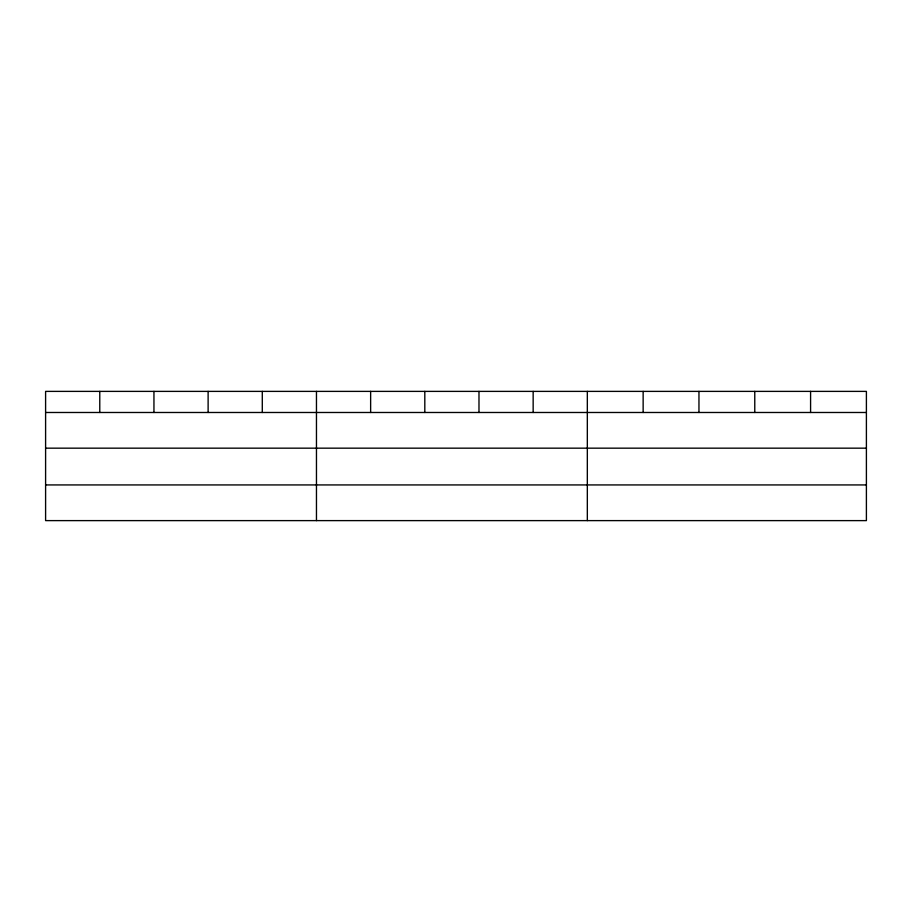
<?xml version="1.0" encoding="UTF-8"?>
<svg xmlns="http://www.w3.org/2000/svg" width="912" height="912" viewBox="0 0 912 912"><rect width="100%" height="100%" fill="white"/><g stroke="black" fill="none" stroke-linecap="round" stroke-linejoin="round"><path stroke-width="1.37" d="M866.4 448.168L866.4 391.385L45.6 391.385L45.6 520.615L866.4 520.615L866.4 448.168L45.6 448.168M45.6 412.486L866.4 412.486M45.6 484.933L866.4 484.933M810.586 391.385L810.586 412.486M754.771 391.385L754.771 412.486M698.957 391.385L698.957 412.486M643.142 391.385L643.142 412.486M587.328 391.385L587.328 520.615M533.155 391.385L533.155 412.486M478.982 391.385L478.982 412.486M424.81 391.385L424.81 412.486M370.637 391.385L370.637 412.486M316.464 391.385L316.464 520.615M262.291 391.385L262.291 412.486M208.118 391.385L208.118 412.486M153.946 391.385L153.946 412.486M99.773 391.385L99.773 412.486"/></g></svg>
